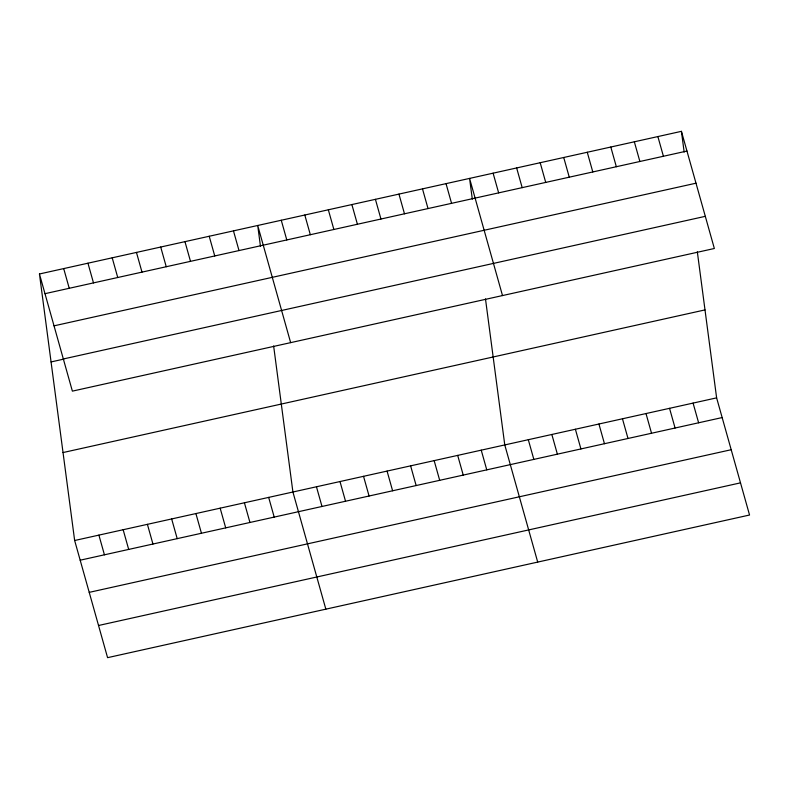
<?xml version="1.0" encoding="UTF-8"?>
<svg xmlns="http://www.w3.org/2000/svg" width="789" height="789" viewBox="0 0 789 789"><rect width="100%" height="100%" fill="white"/><g stroke="black" fill="none" stroke-linecap="round" stroke-linejoin="round"><path stroke-width="1.18" d="M39.45 273.98L681.42 131.339L714.351 248.496L72.381 391.137L39.45 273.98L74.649 540.504L107.58 657.661L749.55 515.02L716.619 397.863L697.328 251.819M44.983 293.676L686.953 151.034M54.027 325.837L695.997 183.196M63.337 358.975L705.307 216.334M51.068 361.934L63.771 359.113M63.031 452.551L705.001 309.909M74.649 540.504L716.619 397.863M80.182 560.2L722.152 417.559M89.226 592.361L731.196 449.72M98.536 625.499L740.506 482.858M657.878 136.566L663.411 156.261M634.336 141.803L639.879 161.498M693.077 403.1L698.62 422.796M610.804 147.03L616.337 166.726M669.545 408.327L675.078 428.023M587.263 152.257L592.795 171.953M646.004 413.554L651.536 433.25M563.721 157.494L569.264 177.18M622.462 418.791L628.005 438.477M540.189 162.721L545.722 182.417M598.93 424.018L604.463 443.714M516.647 167.949L522.18 187.644M575.388 429.246L580.921 448.941M493.105 173.185L498.648 192.871M551.846 434.483L557.379 454.168M502.504 295.569L469.573 178.413L472.315 199.173M528.305 439.71L533.847 459.405M446.032 183.64L451.564 203.335M537.704 562.093L504.773 444.937L485.482 298.893M422.49 188.867L428.023 208.562M481.231 450.164L486.764 469.859M398.948 194.104L404.491 213.799M457.689 455.401L463.232 475.096M375.416 199.331L380.949 219.026M434.157 460.628L439.69 480.323M351.874 204.558L357.407 224.254M410.615 465.855L416.148 485.551M328.332 209.795L333.875 229.481M387.074 471.092L392.606 490.778M304.801 215.022L310.333 234.718M363.532 476.319L369.074 496.015M281.259 220.249L286.792 239.945M340 481.546L345.533 501.242M290.648 342.633L257.717 225.486L260.459 246.247M316.458 486.783L321.991 506.469M233.465 230.871L239.008 250.567M325.847 609.167L292.916 492.011L273.635 345.967M209.213 236.256L214.746 255.952M268.664 497.395L274.207 517.091M184.961 241.651L190.494 261.337M244.412 502.79L249.955 522.476M160.709 247.036L166.242 266.731M220.161 508.175L225.703 527.871M136.458 252.421L141.99 272.116M195.909 513.56L201.451 533.256M112.206 257.816L117.739 277.511M171.657 518.955L177.2 538.64M87.954 263.201L93.487 282.896M147.405 524.34L152.948 544.035M63.702 268.585L69.235 288.281M123.153 529.725L128.686 549.42M98.901 535.12L104.434 554.815M681.42 131.339L684.162 152.109"/></g></svg>
